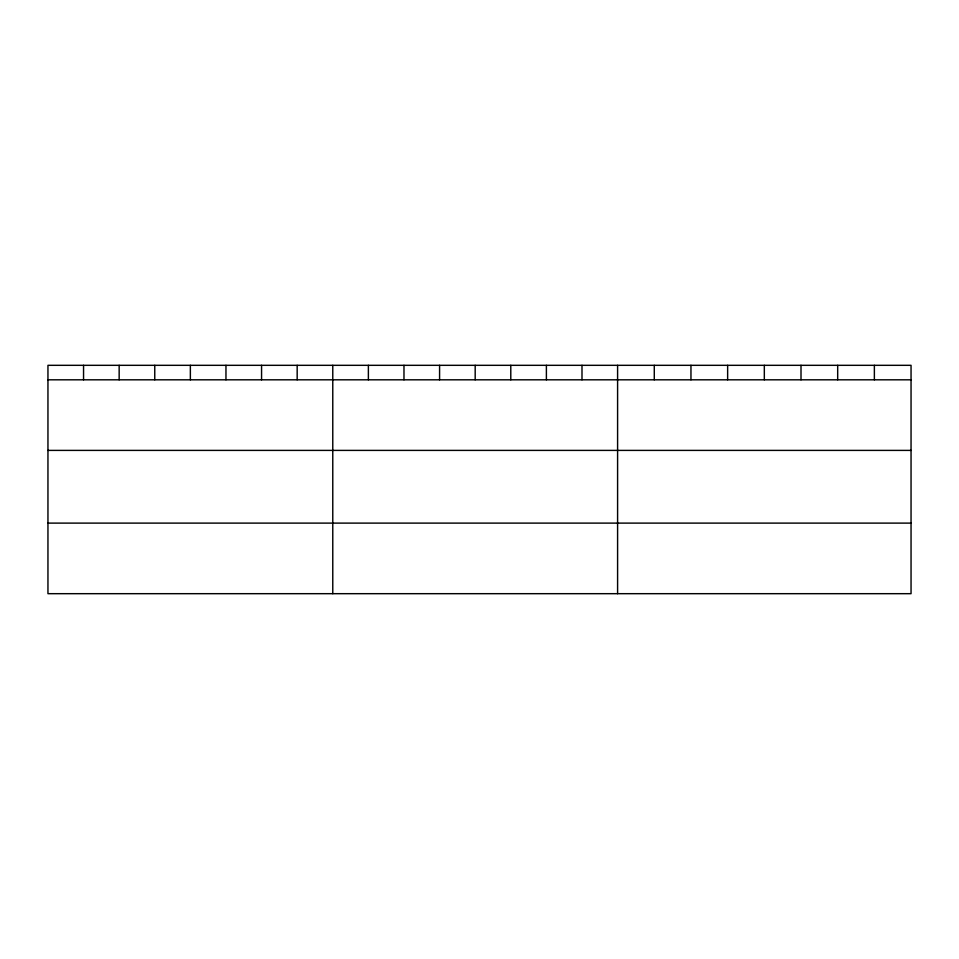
<?xml version="1.0" encoding="UTF-8"?>
<svg xmlns="http://www.w3.org/2000/svg" width="959" height="959" viewBox="0 0 959 959"><rect width="100%" height="100%" fill="white"/><g stroke="black" fill="none" stroke-linecap="round" stroke-linejoin="round"><path stroke-width="1.44" d="M911.05 379.812L911.05 593.681L47.95 593.681L47.95 365.319L911.05 365.319L911.05 379.812L47.95 379.812M47.95 450.394L911.05 450.394M47.95 523.111L911.05 523.111M874.368 365.319L874.368 379.812M837.686 365.319L837.686 379.812M801.005 365.319L801.005 379.812M764.323 365.319L764.323 379.812M727.641 365.319L727.641 379.812M690.959 365.319L690.959 379.812M654.278 365.319L654.278 379.812M617.596 365.319L617.596 593.681M581.993 365.319L581.993 379.812M546.39 365.319L546.39 379.812M510.787 365.319L510.787 379.812M475.184 365.319L475.184 379.812M439.582 365.319L439.582 379.812M403.979 365.319L403.979 379.812M368.376 365.319L368.376 379.812M332.773 365.319L332.773 593.681M297.17 365.319L297.17 379.812M261.567 365.319L261.567 379.812M225.964 365.319L225.964 379.812M190.362 365.319L190.362 379.812M154.759 365.319L154.759 379.812M119.156 365.319L119.156 379.812M83.553 365.319L83.553 379.812"/></g></svg>
